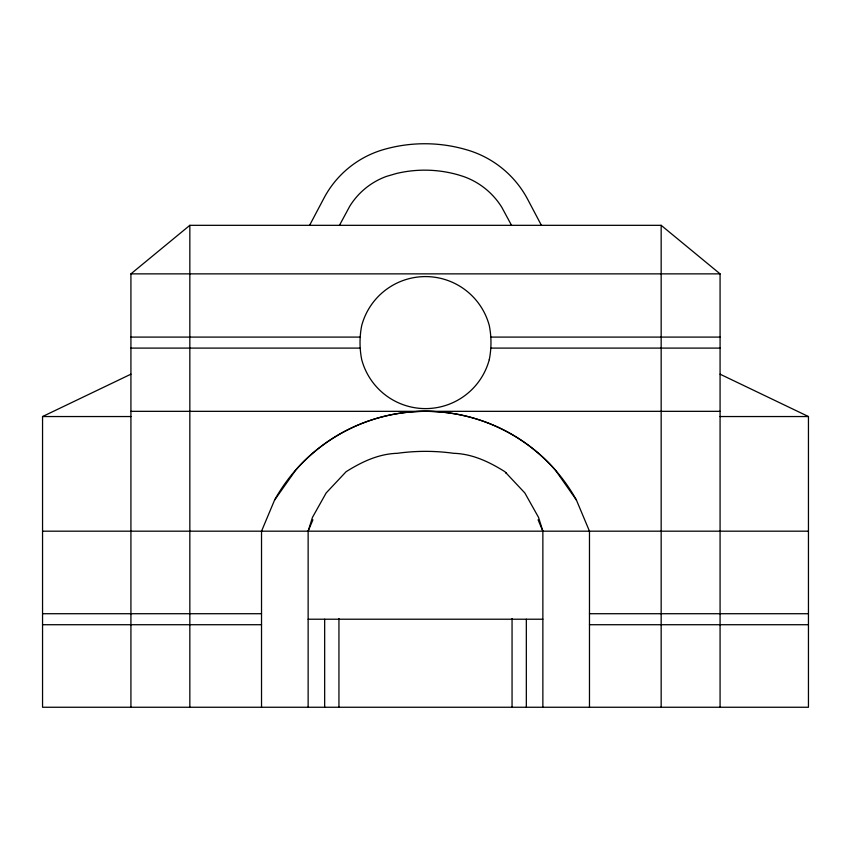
<?xml version="1.0" encoding="UTF-8"?>
<svg xmlns="http://www.w3.org/2000/svg" width="851" height="851" viewBox="0 0 851 851"><rect width="100%" height="100%" fill="white"/><g stroke="black" fill="none" stroke-linecap="round" stroke-linejoin="round"><path stroke-width="1.28" d="M308.136 707.255L308.136 531.184L312.445 517.408L326.167 492.952L346.123 471.688C361.898 461.785 378.855 453.721 397.821 453.285L398.417 453.157C416.352 450.753 434.648 450.753 452.583 453.157L453.179 453.285C472.145 453.721 489.102 461.785 504.877 471.688L524.833 492.952L538.555 517.408L542.864 531.184L542.864 707.255M589.477 707.255L589.477 531.184L576.425 500.08L555.416 470.146A172.721 172.721 0 0 0 295.648 470.209L274.575 500.08L261.523 531.184L261.523 707.255M308.136 531.184L312.913 519.801M309.594 225.324L323.997 198.07A98.322 98.322 0 0 1 383.748 149.521A148.234 148.234 0 0 1 465.699 149.521A100.45 100.45 0 0 1 527.705 199.389L541.406 225.324M339.464 225.324L349.75 206.24A71.899 71.899 0 0 1 386.46 176.402L396.545 173.466A121.799 121.799 0 0 1 458.391 174.902L463.444 176.487A74.026 74.026 0 0 1 501.845 207.378L511.536 225.324M130.926 707.255L130.926 273.862L189.837 225.324L661.163 225.324L720.074 273.862L720.074 707.255M720.074 374.185L808.45 416.543L808.45 707.255L42.55 707.255L42.55 416.543L130.926 374.185M130.926 273.862L720.074 273.862M130.926 337.092L359.782 337.092M491.218 337.092L720.074 337.092M130.926 348.102L359.782 348.102M491.218 348.102L720.074 348.102M130.926 411.331L720.074 411.331M42.55 416.543L130.926 416.543M720.074 416.543L808.45 416.543M42.55 531.184L808.45 531.184M42.55 613.72L261.523 613.72M589.477 613.72L808.45 613.72M308.136 619.22L542.864 619.22M42.55 624.719L261.523 624.719M589.477 624.719L808.45 624.719M538.087 519.801L542.864 531.184M661.163 225.324L661.163 707.255M526.333 619.22L526.333 707.255M512.057 618.56L512.057 707.255M338.943 618.56L338.943 707.255M324.667 619.22L324.667 707.255M189.837 225.324L189.837 707.255M274.575 500.08A172.147 170.966 0 0 1 425.5 411.341A172.147 170.966 0 0 1 576.425 500.08M506.324 472.667L505.622 472.667L506.334 472.667M489.272 359.686A86.738 86.738 0 0 0 489.272 325.507A66.027 66.027 0 0 0 361.728 325.507A86.738 86.738 0 0 0 361.728 359.686A66.027 66.027 0 0 0 489.272 359.686"/></g></svg>
